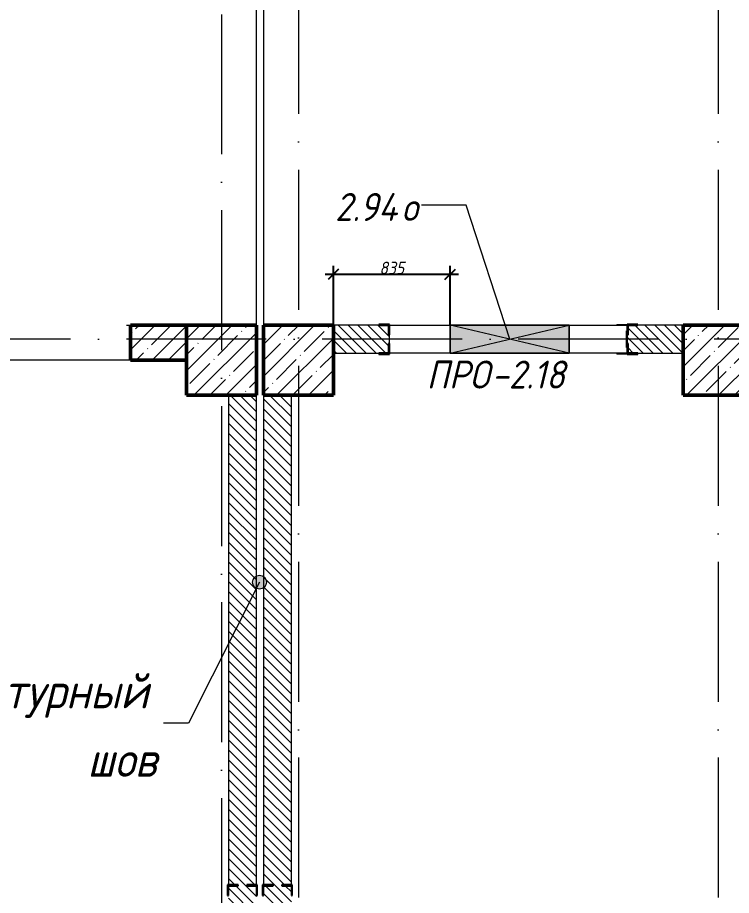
# Model space of a CAD drawing. Header units: millimetres. Extents: x -537608 to 253996, y -217170 to 186033.
# Drawn here: x -141155 to -136053, y 13730 to 20003 of the extents above; entities that cross this region are included whole.
import ezdxf

# ---------------------------------------------------------------- set-up
doc = ezdxf.new("R2010")
doc.units = ezdxf.units.MM
doc.linetypes.add('50_200_ШТРИХ_1Т_ш5_п1_п1_', pattern=[1400, 1000, -200, 0, -200])
for name, color, linetype, lineweight in [('A-____-____-DIMS', 7, 'Continuous', 9), ('A-DETL-GENF-OTLN', 7, 'Continuous', 9), ('A-FLOR-____-OTLN', 7, 'Continuous', 9), ('A-GENM-____-IDEN', 7, 'Continuous', 9), ('A-GENM-____-MCUT', 7, 'Continuous', 25), ('A-GENM-____-OTLN', 7, 'Continuous', 9), ('A-GENM-____-OTLN-1', 7, 'Continuous', 25), ('A-GLAZ-____-IDEN', 7, 'Continuous', 9), ('A-GLAZ-____-OTLN', 7, 'Continuous', 9), ('A-WALL-____-MCUT', 7, 'Continuous', 13), ('A-WALL-____-MCUT-2', 7, 'Continuous', 50), ('A-WALL-____-OTLN', 7, 'Continuous', 9), ('A-WALL-____-PATT-1', 7, 'Continuous', 9), ('G-____-____-TEXT', 7, 'Continuous', 9), ('I-WALL-____-OTLN', 7, 'Continuous', 9), ('S-COLS-____-MCUT', 7, 'Continuous', 50), ('S-COLS-____-OTLN', 7, 'Continuous', 9), ('S-GRID-____-OTLN-1', 7, '50_200_ШТРИХ_1Т_ш5_п1_п1_', 9)]:
    doc.layers.add(name, color=color, linetype=linetype, lineweight=lineweight)
doc.styles.add('ISOCPEUR_I_11', font='isocpeui.ttf', dxfattribs={"width": 0.9, "height": 200})
doc.styles.add('ISOCPEUR_I_7', font='isocpeui.ttf', dxfattribs={"width": 0.9, "height": 90})
doc.styles.add('ISOCPEUR_I_9', font='isocpeui.ttf', dxfattribs={"width": 0.9, "height": 250})
doc.dimstyles.new('ISO-1_8_0_9К_СРЕДНИЙ_Кладочные_2', dxfattribs={"dimscale": 304.8, "dimtxt": 89.638306, "dimasz": 0.246063, "dimexe": 0.19685, "dimexo": 0, "dimgap": 0, "dimtad": 1, "dimdec": 3, "dimrnd": 0.001, "dimdsep": 46, "dimtxsty": 'ISOCPEUR_I_7', "dimblk1": 'OBLIQUE', "dimblk2": 'OBLIQUE', "dimsah": 1, "dimcen": 0.09, "dimdle": 0.19685, "dimazin": 0, "dimtfac": 1, "dimtdec": 4, "dimtix": 1, "dimtmove": 1, "dimatfit": 3, "dimfxl": 1, "dimtvp": 1, "dimtolj": 1, "dimtzin": 0, "dimarcsym": 2})
pattern_1 = [(135, (-184647.673, -45376.493), (-35.35534, -35.35534), [])]

# ---------------------------------------------------------------- blocks, each defined once
blk = doc.blocks.new('Фахверк_СКБ_Уголок - 200_3960-28268576-АР1_План отверстий 2 этажа в осях 1-64_Ю-ЯЯ')
at = {"layer": 'A-GENM-____-MCUT'}
for p, q in [((200, 156), (125, 156)), ((125, 156), (125, 81)), ((131, 81), (131, 150)), ((131, 150), (200, 150)), ((200, 150), (200, 156)), ((125, 81), (131, 81)), ((131, 19), (125, 19)), ((125, 19), (125, -56)), ((131, -50), (131, 19)), ((125, -56), (200, -56)), ((200, -50), (131, -50)), ((200, -56), (200, -50))]:
    blk.add_line(p, q, dxfattribs=at)
blk = doc.blocks.new('BSC_Колонна _Прямоугольная - 500х500-V16-АР1_План отверстий 2 этажа в осях 1-64_Ю-ЯЯ')
at = {"layer": 'S-COLS-____-OTLN'}
h = blk.add_hatch(dxfattribs=at)
h.set_pattern_fill('FP_25', color=256, style=0, pattern_type=2)
h.set_pattern_definition([(45, (-44950, -62931.04), (-114.04925, 114.04925), []), (45, (-44835.95, -62931.04), (-114.04925, 114.04925), [201.613, -40.323, 3.353, -36.97])])
h.paths.add_polyline_path([(-250, -250), (250, -250), (250, 250), (-250, 250)], flags=0)
at = {"layer": 'S-COLS-____-MCUT'}
for p, q in [((250, 250), (-250, 250)), ((-250, 250), (-250, -250)), ((250, -250), (250, 250)), ((-250, -250), (250, -250))]:
    blk.add_line(p, q, dxfattribs=at)
blk = doc.blocks.new('BSC_Колонна _Прямоугольная - 500х500-V46-АР1_План отверстий 2 этажа в осях 1-64_Ю-ЯЯ')
at = {"layer": 'S-COLS-____-OTLN'}
h = blk.add_hatch(dxfattribs=at)
h.set_pattern_fill('FP_56', color=256, style=0, pattern_type=2)
h.set_pattern_definition([(45, (-48500, -62931.04), (-114.04925, 114.04925), []), (45, (-48385.95, -62931.04), (-114.04925, 114.04925), [201.613, -40.323, 3.353, -36.97])])
h.paths.add_polyline_path([(-250, -250), (250, -250), (250, 250), (-250, 250)], flags=0)
at = {"layer": 'S-COLS-____-MCUT'}
for p, q in [((250, 250), (-250, 250)), ((-250, 250), (-250, -250)), ((250, -250), (250, 250)), ((-250, -250), (250, -250))]:
    blk.add_line(p, q, dxfattribs=at)
blk = doc.blocks.new('BSC_Колонна _Прямоугольная - 500х500-V72-АР1_План отверстий 2 этажа в осях 1-64_Ю-ЯЯ')
at = {"layer": 'S-COLS-____-OTLN'}
h = blk.add_hatch(dxfattribs=at)
h.set_pattern_fill('FP_84', color=256, style=0, pattern_type=2)
h.set_pattern_definition([(45, (-45500, -62931.04), (-114.04925, 114.04925), []), (45, (-45385.95, -62931.04), (-114.04925, 114.04925), [201.613, -40.323, 3.353, -36.97])])
h.paths.add_polyline_path([(-250, -250), (250, -250), (250, 250), (-250, 250)], flags=0)
at = {"layer": 'S-COLS-____-MCUT'}
for p, q in [((250, 250), (-250, 250)), ((-250, 250), (-250, -250)), ((250, -250), (250, 250)), ((-250, -250), (250, -250))]:
    blk.add_line(p, q, dxfattribs=at)
blk = doc.blocks.new('154_Стойка_СКБ_Уголок - СМ-2480_200-28346303-АР1_План отверстий 2 этажа в осях 1-64_Ю-ЯЯ')
at = {"layer": 'A-GENM-____-MCUT'}
for p, q in [((125, 156), (125, 81)), ((200, 156), (125, 156)), ((131, 81), (131, 150)), ((131, 150), (200, 150)), ((200, 150), (200, 156)), ((125, 81), (131, 81)), ((131, 19), (125, 19)), ((125, 19), (125, -56)), ((131, -50), (131, 19)), ((125, -56), (200, -56)), ((200, -50), (131, -50)), ((200, -56), (200, -50))]:
    blk.add_line(p, q, dxfattribs=at)
blk = doc.blocks.new('Стойка_Влож_Полоса боковая - Полоса-V150-АР1_План отверстий 2 этажа в осях 1-64_Ю-ЯЯ')
at = {"layer": 'A-GENM-____-OTLN'}
for p, q in [((-5, 60), (0, 60)), ((-5, -60), (-5, 60)), ((0, 31), (0, -31)), ((0, -60), (-5, -60))]:
    blk.add_line(p, q, dxfattribs=at)
blk = doc.blocks.new('Стойка_Влож_Уголок_Опорный - Уголок-28213941-АР1_План отверстий 2 этажа в осях 1-64_Ю-ЯЯ')
at = {"layer": 'A-GENM-____-OTLN'}
for p, q in [((-212, -6), (-212, 0)), ((0, 0), (0, -6)), ((-212, -75), (-212, -6)), ((-212, -6), (-206, -6)), ((-6, -6), (0, -6)), ((0, -6), (0, -75)), ((-212, -75), (-206, -75)), ((-6, -75), (0, -75))]:
    blk.add_line(p, q, dxfattribs=at)
blk = doc.blocks.new('Фахверк_СКБ_Уголок - 200_3550-28267367-АР1_План отверстий 2 этажа в осях 1-64_Ю-ЯЯ')
at = {"layer": 'A-GENM-____-MCUT'}
for p, q in [((200, 156), (125, 156)), ((125, 156), (125, 81)), ((131, 81), (131, 150)), ((131, 150), (200, 150)), ((200, 150), (200, 156)), ((125, 81), (131, 81)), ((131, 19), (125, 19)), ((125, 19), (125, -56)), ((131, -50), (131, 19)), ((125, -56), (200, -56)), ((200, -50), (131, -50)), ((200, -56), (200, -50))]:
    blk.add_line(p, q, dxfattribs=at)
blk = doc.blocks.new('AR_Отверстие прямоугольное _в стене_ - AR_Отверстие прямоугольное _в стене__ОВ-36816157-АР1_План отверстий 2 этажа в осях 1-64_Ю-ЯЯ')
at = {"layer": 'A-GLAZ-____-OTLN'}
blk.add_hatch(color=256, dxfattribs=at).paths.add_polyline_path([(-425, 100), (-425, -100), (425, -100), (425, 100)], flags=0)
at = {"layer": 'A-DETL-GENF-OTLN'}
for p, q in [((-425, -100), (-425, 100)), ((-425, 100), (425, 100)), ((425, 100), (-425, -100)), ((-425, 100), (425, -100)), ((425, 100), (-425, 100)), ((-425, 100), (-425, -100)), ((425, 100), (425, -100)), ((425, -100), (425, 100)), ((425, -100), (-425, -100)), ((-425, -100), (425, -100))]:
    blk.add_line(p, q, dxfattribs=at)
blk = doc.blocks.new('_Oblique')
at = {"color": 0, "linetype": 'ByBlock', "lineweight": -2}
blk.add_line((-0.5, -0.5), (0.5, 0.5), dxfattribs=at)
blk = doc.blocks.new('*D2369')
at = {"layer": 'A-____-____-DIMS', "color": 0, "lineweight": -2, "transparency": 16777216}
for p, q in [((-138897.7, 17804.5), (-138897.7, 18228.7)), ((-138062.7, 17810.5), (-138062.7, 18228.7)), ((-138957.7, 18168.7), (-138002.7, 18168.7))]:
    blk.add_line(p, q, dxfattribs=at)
at = {"layer": 'Defpoints', "color": 0, "transparency": 16777216}
for p in [(-138062.7, 18168.7), (-138897.7, 17804.5), (-138062.7, 17810.5)]:
    blk.add_point(p, dxfattribs=at)
at = {"layer": 'A-____-____-DIMS', "color": 0, "lineweight": -2, "transparency": 16777216, "xscale": 75, "yscale": 75, "zscale": 75, "rotation": 180}
blk.add_blockref('_Oblique', (-138897.7, 18168.7), dxfattribs=at)
at = {"layer": 'A-____-____-DIMS', "color": 0, "lineweight": -2, "transparency": 16777216, "xscale": 75, "yscale": 75, "zscale": 75}
blk.add_blockref('_Oblique', (-138062.7, 18168.7), dxfattribs=at)
at = {"layer": 'A-____-____-DIMS', "color": 0, "transparency": 16777216, "insert": (-138480.2, 18213.7), "char_height": 90, "width": 409.578, "attachment_point": 5, "style": 'ISOCPEUR_I_7'}
blk.add_mtext('\\A1;835', dxfattribs=at)

msp = doc.modelspace()

# ---------------------------------------------------------------- hatches: boundary and pattern name
at = {"layer": 'A-WALL-____-PATT-1'}
h = msp.add_hatch(dxfattribs=at)
h.set_pattern_fill('FP_13', color=256, style=0, pattern_type=2)
h.set_pattern_definition([(45, (-184647.67, -45376.5), (-114.04925, 114.04925), []), (45, (-184533.62, -45376.5), (-114.04925, 114.04925), [201.612, -40.322, 3.353, -36.97])])
h.paths.add_polyline_path([(-139947.6725, 17554.5485), (-139947.6725, 17804.5485), (-140347.6725, 17804.5485), (-140347.6725, 17554.5485)], flags=0)
h.paths.add_polyline_path([(-142147.6725, 17554.5485), (-142147.6725, 17804.5485), (-145447.6725, 17804.5485), (-145447.6725, 17554.5485), (-142242.8376, 17554.5485)], flags=0)
h = msp.add_hatch(dxfattribs=at)
h.set_pattern_fill('FP_6', color=256, style=0, pattern_type=2)
h.set_pattern_definition(pattern_1)
h.paths.add_polyline_path([(-136791.6725, 17604.5485), (-136397.6725, 17604.5485), (-136397.6725, 17804.5485), (-136791.6725, 17804.5485), (-136791.6725, 17735.5485), (-136797.6725, 17735.5485), (-136797.6725, 17673.5485), (-136791.6725, 17673.5485), (-136791.6725, 17644.5485)], flags=0)
h.paths.add_polyline_path([(-138897.6725, 17604.5485), (-138503.6725, 17604.5485), (-138503.6725, 17673.5485), (-138497.6725, 17673.5485), (-138497.6725, 17735.5485), (-138503.6725, 17735.5485), (-138503.6725, 17804.5485), (-138897.6725, 17804.5485)], flags=0)
h = msp.add_hatch(dxfattribs=at)
h.set_pattern_fill('FP_6', color=256, style=0, pattern_type=2)
h.set_pattern_definition(pattern_1)
h.paths.add_polyline_path([(-139647.6725, 10304.5485), (-139447.6725, 10304.5485), (-139447.6725, 13798.5485), (-139516.6725, 13798.5485), (-139516.6725, 13804.5485), (-139447.6725, 13804.5485), (-139447.6725, 17304.5485), (-139647.6725, 17304.5485), (-139647.6725, 13804.5485), (-139578.6725, 13804.5485), (-139578.6725, 13798.5485), (-139647.6725, 13798.5485), (-139647.6725, 11848.0984)], flags=0)
h = msp.add_hatch(dxfattribs=at)
h.set_pattern_fill('FP_6', color=256, style=0, pattern_type=2)
h.set_pattern_definition(pattern_1)
h.paths.add_polyline_path([(-139397.6725, 10304.5485), (-139197.6725, 10304.5485), (-139197.6725, 13798.5485), (-139266.6725, 13798.5485), (-139266.6725, 13804.5485), (-139197.6725, 13804.5485), (-139197.6725, 17304.5485), (-139397.6725, 17304.5485), (-139397.6725, 13804.5485), (-139328.6725, 13804.5485), (-139328.6725, 13798.5485), (-139397.6725, 13798.5485), (-139397.6725, 11848.0984)], flags=0)
at = {"layer": 'G-____-____-TEXT'}
h = msp.add_hatch(color=256, dxfattribs=at)
edge = h.paths.add_edge_path(flags=0)
edge.add_arc((-139425.91, 15968.1974), 50, 0, 360)

# ---------------------------------------------------------------- linework, layer by layer
at = {"layer": 'A-FLOR-____-OTLN'}
for p, q in [((-139447.6725, 17804.5485), (-139447.6725, 22154.5485)), ((-139397.6725, 21904.5485), (-139397.6725, 17804.5485))]:
    msp.add_line(p, q, dxfattribs=at)
at = {"layer": 'A-GLAZ-____-IDEN'}
for p, q in [((-137947.7154, 18662.0195), (-138267.0571, 18662.0195)), ((-137637.6725, 17704.5485), (-137947.7154, 18662.0195))]:
    msp.add_line(p, q, dxfattribs=at)
at = {"layer": 'A-WALL-____-MCUT'}
for p, q in [((-138572.6725, 17804.5485), (-138897.6725, 17804.5485)), ((-136397.6725, 17804.5485), (-136722.6725, 17804.5485)), ((-138497.6725, 17673.5485), (-138497.6725, 17735.5485)), ((-138897.6725, 17604.5485), (-138572.6725, 17604.5485)), ((-136722.6725, 17604.5485), (-136397.6725, 17604.5485)), ((-139647.6725, 17304.5485), (-139647.6725, 13804.5485)), ((-139447.6725, 13804.5485), (-139447.6725, 17304.5485)), ((-139397.6725, 17304.5485), (-139397.6725, 13804.5485)), ((-139197.6725, 13804.5485), (-139197.6725, 17304.5485))]:
    msp.add_line(p, q, dxfattribs=at)
at = {"layer": 'A-WALL-____-MCUT-2'}
for p, q in [((-139947.6725, 17804.5485), (-140347.6725, 17804.5485)), ((-140347.6725, 17804.5485), (-140347.6725, 17554.5485)), ((-140347.6725, 17554.5485), (-139947.6725, 17554.5485))]:
    msp.add_line(p, q, dxfattribs=at)
at = {"layer": 'A-WALL-____-OTLN'}
for p, q in [((-140377.6725, 17804.5485), (-140347.6725, 17804.5485)), ((-140347.6725, 17554.5485), (-142147.6725, 17554.5485))]:
    msp.add_line(p, q, dxfattribs=at)
at = {"layer": 'G-____-____-TEXT'}
for p, q in [((-139425.91, 15968.1974), (-139932.9665, 14960.814)), ((-139932.9665, 14960.814), (-140112.6545, 14960.814))]:
    msp.add_line(p, q, dxfattribs=at)
msp.add_circle((-139425.91, 15968.1974), 50, dxfattribs=at)
at = {"layer": 'I-WALL-____-OTLN'}
for p, q in [((-138497.6725, 17804.5485), (-138062.6725, 17804.5485)), ((-137212.6725, 17804.5485), (-136797.6725, 17804.5485)), ((-138062.6725, 17604.5485), (-138497.6725, 17604.5485)), ((-136797.6725, 17604.5485), (-137212.6725, 17604.5485))]:
    msp.add_line(p, q, dxfattribs=at)
at = {"layer": 'S-GRID-____-OTLN-1'}
for p, q in [((-139147.6725, 45516.3579), (-139147.6725, 7690.8714)), ((-136147.6725, 45516.3579), (-136147.6725, 7515.0943)), ((-139697.6725, 45228.1003), (-139697.6725, 7515.0943)), ((-80573.2659, 17704.5485), (-189316.4427, 17704.5485))]:
    msp.add_line(p, q, dxfattribs=at)

# ---------------------------------------------------------------- block references
at = {"layer": 'A-GENM-____-OTLN', "rotation": 269.9999999999995}
msp.add_blockref('Стойка_Влож_Уголок_Опорный - Уголок-28213941-АР1_План отверстий 2 этажа в осях 1-64_Ю-ЯЯ', (-136797.6725, 17598.5485), dxfattribs=at)
at = {"layer": 'A-GENM-____-OTLN'}
msp.add_blockref('Стойка_Влож_Полоса боковая - Полоса-V150-АР1_План отверстий 2 этажа в осях 1-64_Ю-ЯЯ', (-136797.6725, 17704.5485), dxfattribs=at)
at = {"layer": 'A-GENM-____-OTLN-1'}
for name, p, rotation in [('Фахверк_СКБ_Уголок - 200_3960-28268576-АР1_План отверстий 2 этажа в осях 1-64_Ю-ЯЯ', (-138372.6725, 17754.5485), 180), ('Фахверк_СКБ_Уголок - 200_3550-28267367-АР1_План отверстий 2 этажа в осях 1-64_Ю-ЯЯ', (-139597.6725, 13929.5485), 269.9999999999999), ('Фахверк_СКБ_Уголок - 200_3550-28267367-АР1_План отверстий 2 этажа в осях 1-64_Ю-ЯЯ', (-139347.6725, 13929.5485), 269.9999999999999)]:
    msp.add_blockref(name, p, dxfattribs=dict(at, rotation=rotation))
msp.add_blockref('154_Стойка_СКБ_Уголок - СМ-2480_200-28346303-АР1_План отверстий 2 этажа в осях 1-64_Ю-ЯЯ', (-136922.6725, 17654.5485), dxfattribs=at)
at = {"layer": 'A-GLAZ-____-OTLN', "rotation": 180}
msp.add_blockref('AR_Отверстие прямоугольное _в стене_ - AR_Отверстие прямоугольное _в стене__ОВ-36816157-АР1_План отверстий 2 этажа в осях 1-64_Ю-ЯЯ', (-137637.6725, 17704.5485), dxfattribs=at)
at = {"layer": 'S-COLS-____-OTLN'}
for name, p in [('BSC_Колонна _Прямоугольная - 500х500-V16-АР1_План отверстий 2 этажа в осях 1-64_Ю-ЯЯ', (-139697.6725, 17554.5485)), ('BSC_Колонна _Прямоугольная - 500х500-V72-АР1_План отверстий 2 этажа в осях 1-64_Ю-ЯЯ', (-139147.6725, 17554.5485)), ('BSC_Колонна _Прямоугольная - 500х500-V46-АР1_План отверстий 2 этажа в осях 1-64_Ю-ЯЯ', (-136147.6725, 17554.5485))]:
    msp.add_blockref(name, p, dxfattribs=at)

# ---------------------------------------------------------------- texts
at = {"layer": 'A-GENM-____-IDEN', "char_height": 200, "attachment_point": 1, "style": 'ISOCPEUR_I_11'}
for s, insert, width in [('ПРО', (-138231.3035, 17551.925), 562.784625), ('-2.18', (-137766.9598, 17551.925), 663.79725)]:
    msp.add_mtext(s, dxfattribs=dict(at, insert=insert, width=width))
at = {"layer": 'A-GLAZ-____-IDEN', "char_height": 200, "attachment_point": 1, "style": 'ISOCPEUR_I_11'}
for s, insert, width in [('2.94', (-138885.9076, 18749.6341), 577.215), ('\\fISOCPEUR|b0|i1|c204|p34|;\\W.9;о', (-138409.6576, 18749.6341), 158.734125)]:
    msp.add_mtext(s, dxfattribs=dict(at, insert=insert, width=width))
at = {"layer": 'G-____-____-TEXT', "char_height": 250, "attachment_point": 1, "style": 'ISOCPEUR_I_9'}
for s, insert, width in [('Температурный', (-142394.3215, 15316.6681), 2763.416813), ('шов', (-140656.009, 14827.189), 656.582063)]:
    msp.add_mtext(s, dxfattribs=dict(at, insert=insert, width=width))

# ---------------------------------------------------------------- dimensions: what is measured, and where the dimension line sits
at = {"layer": 'A-____-____-DIMS'}
dim = msp.add_linear_dim(base=(-138062.6725, 18168.7372), p1=(-138897.6725, 17804.5485), p2=(-138062.6725, 17810.5485), dimstyle='ISO-1_8_0_9К_СРЕДНИЙ_Кладочные_2', override={"dimpost": '<>', "dimfxl": 835.021557}, dxfattribs=at)
dim.commit()
dim.dimension.update_dxf_attribs({"geometry": '*D2369', "text_midpoint": (-138480.1725, 18213.7372)})

doc.saveas('drawing.dxf')
